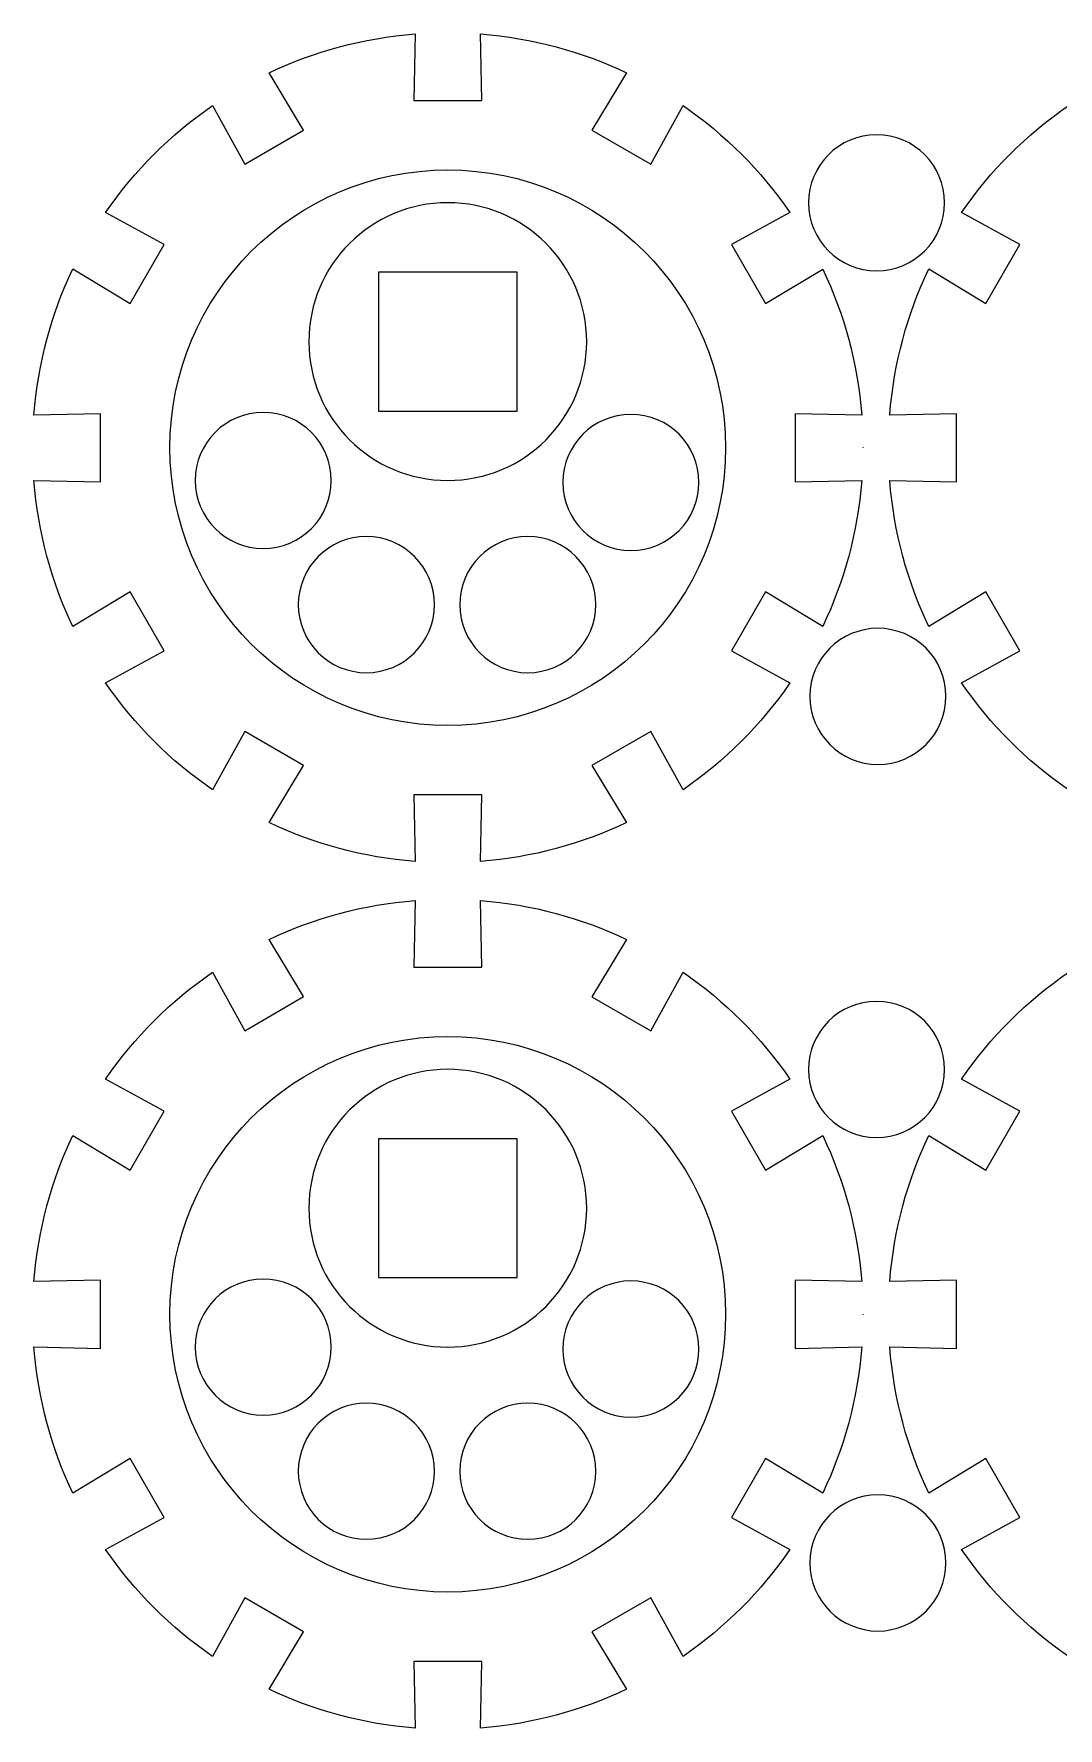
# Model space of a CAD drawing. Header units: centimetres. Extents: x -226 to -75, y 0 to 222.
# Drawn here: x -211.29 to -207.61, y 8.6 to 14.7 of the extents above; entities that cross this region are included whole.
import ezdxf

# ---------------------------------------------------------------- set-up
doc = ezdxf.new("R2010")
doc.units = ezdxf.units.CM
doc.header["$MEASUREMENT"] = 0
doc.layers.add('layer 1', color=7, linetype='Continuous')

msp = doc.modelspace()

# ---------------------------------------------------------------- linework, layer by layer
at = {"layer": 'layer 1', "color": 1, "lineweight": 9}
for points, knots in [([(-208.78344, 12.47639), (-208.78344, 12.47639), (-208.66092, 12.68855), (-208.66092, 12.68855), (-208.66092, 12.68855), (-208.66092, 12.68855), (-208.45504, 12.56395), (-208.45504, 12.56395), (-208.45504, 12.56395), (-208.37799, 12.72534), (-208.32938, 12.90275), (-208.31481, 13.08976), (-208.31481, 13.08976), (-208.31481, 13.08976), (-208.55477, 13.08486), (-208.55477, 13.08486), (-208.55477, 13.08486), (-208.55477, 13.08486), (-208.55477, 13.32986), (-208.55477, 13.32986), (-208.55477, 13.32986), (-208.55477, 13.32986), (-208.31481, 13.32492), (-208.31481, 13.32492), (-208.31481, 13.32492), (-208.32935, 13.51193), (-208.37796, 13.68934), (-208.455, 13.8507), (-208.455, 13.8507), (-208.455, 13.8507), (-208.66096, 13.72621), (-208.66096, 13.72621), (-208.66096, 13.72621), (-208.66096, 13.72621), (-208.78348, 13.93833), (-208.78348, 13.93833), (-208.78348, 13.93833), (-208.78348, 13.93833), (-208.5729, 14.05419), (-208.5729, 14.05419), (-208.5729, 14.05419), (-208.67662, 14.20472), (-208.80711, 14.33521), (-208.95764, 14.439), (-208.95764, 14.439), (-208.95764, 14.439), (-209.0736, 14.22842), (-209.0736, 14.22842), (-209.0736, 14.22842), (-209.0736, 14.22842), (-209.28576, 14.35094), (-209.28576, 14.35094), (-209.28576, 14.35094), (-209.28576, 14.35094), (-209.16112, 14.55689), (-209.16112, 14.55689), (-209.16112, 14.55689), (-209.32249, 14.63391), (-209.49993, 14.68255), (-209.6869, 14.69716), (-209.6869, 14.69716), (-209.6869, 14.69716), (-209.68204, 14.45716), (-209.68204, 14.45716), (-209.68204, 14.45716), (-209.68204, 14.45716), (-209.92704, 14.45716), (-209.92704, 14.45716), (-209.92704, 14.45716), (-209.92704, 14.45716), (-209.92214, 14.69716), (-209.92214, 14.69716), (-209.92214, 14.69716), (-210.10914, 14.68255), (-210.28652, 14.63398), (-210.44788, 14.55689), (-210.44788, 14.55689), (-210.44788, 14.55689), (-210.32335, 14.35101), (-210.32335, 14.35101), (-210.32335, 14.35101), (-210.32335, 14.35101), (-210.53555, 14.22849), (-210.53555, 14.22849), (-210.53555, 14.22849), (-210.53555, 14.22849), (-210.6514, 14.439), (-210.6514, 14.439), (-210.6514, 14.439), (-210.80193, 14.33528), (-210.93246, 14.20479), (-211.03614, 14.05426), (-211.03614, 14.05426), (-211.03614, 14.05426), (-210.82571, 13.93833), (-210.82571, 13.93833), (-210.82571, 13.93833), (-210.82571, 13.93833), (-210.94816, 13.72621), (-210.94816, 13.72621), (-210.94816, 13.72621), (-210.94816, 13.72621), (-211.15404, 13.85077), (-211.15404, 13.85077), (-211.15404, 13.85077), (-211.23115, 13.68941), (-211.27977, 13.51197), (-211.29434, 13.32499), (-211.29434, 13.32499), (-211.29434, 13.32499), (-211.05441, 13.32986), (-211.05441, 13.32986), (-211.05441, 13.32986), (-211.05441, 13.32986), (-211.05438, 13.08486), (-211.05438, 13.08486), (-211.05438, 13.08486), (-211.05438, 13.08486), (-211.29434, 13.08983), (-211.29434, 13.08983), (-211.29434, 13.08983), (-211.27977, 12.90282), (-211.23115, 12.72541), (-211.15407, 12.56402), (-211.15407, 12.56402), (-211.15407, 12.56402), (-210.94823, 12.68855), (-210.94823, 12.68855), (-210.94823, 12.68855), (-210.94823, 12.68855), (-210.82571, 12.47639), (-210.82571, 12.47639), (-210.82571, 12.47639), (-210.82571, 12.47639), (-211.03617, 12.36057), (-211.03617, 12.36057), (-211.03617, 12.36057), (-210.93246, 12.21), (-210.80196, 12.07944), (-210.6514, 11.97576), (-210.6514, 11.97576), (-210.6514, 11.97576), (-210.53558, 12.18616), (-210.53558, 12.18616), (-210.53558, 12.18616), (-210.53558, 12.18616), (-210.32339, 12.06374), (-210.32339, 12.06374), (-210.32339, 12.06374), (-210.32339, 12.06374), (-210.44795, 11.85786), (-210.44795, 11.85786), (-210.44795, 11.85786), (-210.28656, 11.78082), (-210.10914, 11.73217), (-209.92214, 11.71763), (-209.92214, 11.71763), (-209.92214, 11.71763), (-209.92704, 11.95756), (-209.92704, 11.95756), (-209.92704, 11.95756), (-209.92704, 11.95756), (-209.68204, 11.95756), (-209.68204, 11.95756), (-209.68204, 11.95756), (-209.68204, 11.95756), (-209.68694, 11.71763), (-209.68694, 11.71763), (-209.68694, 11.71763), (-209.5, 11.73217), (-209.32256, 11.78082), (-209.1612, 11.85786), (-209.1612, 11.85786), (-209.1612, 11.85786), (-209.28573, 12.06374), (-209.28573, 12.06374), (-209.28573, 12.06374), (-209.28573, 12.06374), (-209.07357, 12.18623), (-209.07357, 12.18623), (-209.07357, 12.18623), (-209.07357, 12.18623), (-208.95771, 11.97576), (-208.95771, 11.97576), (-208.95771, 11.97576), (-208.80718, 12.07944), (-208.67669, 12.21), (-208.57297, 12.3605), (-208.57297, 12.3605), (-208.57297, 12.3605), (-208.78344, 12.47639), (-208.78344, 12.47639)], [0, 0, 0, 0, 0.0204082, 0.0204082, 0.0204082, 0.0204082, 0.0408163, 0.0408163, 0.0408163, 0.0408163, 0.0612245, 0.0612245, 0.0612245, 0.0612245, 0.0816327, 0.0816327, 0.0816327, 0.0816327, 0.1020408, 0.1020408, 0.1020408, 0.1020408, 0.122449, 0.122449, 0.122449, 0.122449, 0.1428571, 0.1428571, 0.1428571, 0.1428571, 0.1632653, 0.1632653, 0.1632653, 0.1632653, 0.1836735, 0.1836735, 0.1836735, 0.1836735, 0.2040816, 0.2040816, 0.2040816, 0.2040816, 0.2244898, 0.2244898, 0.2244898, 0.2244898, 0.244898, 0.244898, 0.244898, 0.244898, 0.2653061, 0.2653061, 0.2653061, 0.2653061, 0.2857143, 0.2857143, 0.2857143, 0.2857143, 0.3061224, 0.3061224, 0.3061224, 0.3061224, 0.3265306, 0.3265306, 0.3265306, 0.3265306, 0.3469388, 0.3469388, 0.3469388, 0.3469388, 0.3673469, 0.3673469, 0.3673469, 0.3673469, 0.3877551, 0.3877551, 0.3877551, 0.3877551, 0.4081633, 0.4081633, 0.4081633, 0.4081633, 0.4285714, 0.4285714, 0.4285714, 0.4285714, 0.4489796, 0.4489796, 0.4489796, 0.4489796, 0.4693878, 0.4693878, 0.4693878, 0.4693878, 0.4897959, 0.4897959, 0.4897959, 0.4897959, 0.5102041, 0.5102041, 0.5102041, 0.5102041, 0.5306122, 0.5306122, 0.5306122, 0.5306122, 0.5510204, 0.5510204, 0.5510204, 0.5510204, 0.5714286, 0.5714286, 0.5714286, 0.5714286, 0.5918367, 0.5918367, 0.5918367, 0.5918367, 0.6122449, 0.6122449, 0.6122449, 0.6122449, 0.6326531, 0.6326531, 0.6326531, 0.6326531, 0.6530612, 0.6530612, 0.6530612, 0.6530612, 0.6734694, 0.6734694, 0.6734694, 0.6734694, 0.6938776, 0.6938776, 0.6938776, 0.6938776, 0.7142857, 0.7142857, 0.7142857, 0.7142857, 0.7346939, 0.7346939, 0.7346939, 0.7346939, 0.755102, 0.755102, 0.755102, 0.755102, 0.7755102, 0.7755102, 0.7755102, 0.7755102, 0.7959184, 0.7959184, 0.7959184, 0.7959184, 0.8163265, 0.8163265, 0.8163265, 0.8163265, 0.8367347, 0.8367347, 0.8367347, 0.8367347, 0.8571429, 0.8571429, 0.8571429, 0.8571429, 0.877551, 0.877551, 0.877551, 0.877551, 0.8979592, 0.8979592, 0.8979592, 0.8979592, 0.9183673, 0.9183673, 0.9183673, 0.9183673, 0.9387755, 0.9387755, 0.9387755, 0.9387755, 0.9591837, 0.9591837, 0.9591837, 0.9591837, 1, 1, 1, 1]), ([(-205.7027, 12.47639), (-205.7027, 12.47639), (-205.58018, 12.68855), (-205.58018, 12.68855), (-205.58018, 12.68855), (-205.58018, 12.68855), (-205.3743, 12.56395), (-205.3743, 12.56395), (-205.3743, 12.56395), (-205.29725, 12.72534), (-205.24864, 12.90275), (-205.23407, 13.08976), (-205.23407, 13.08976), (-205.23407, 13.08976), (-205.47403, 13.08486), (-205.47403, 13.08486), (-205.47403, 13.08486), (-205.47403, 13.08486), (-205.47403, 13.32986), (-205.47403, 13.32986), (-205.47403, 13.32986), (-205.47403, 13.32986), (-205.23407, 13.32492), (-205.23407, 13.32492), (-205.23407, 13.32492), (-205.2486, 13.51193), (-205.29722, 13.68934), (-205.37426, 13.8507), (-205.37426, 13.8507), (-205.37426, 13.8507), (-205.58022, 13.72621), (-205.58022, 13.72621), (-205.58022, 13.72621), (-205.58022, 13.72621), (-205.70273, 13.93833), (-205.70273, 13.93833), (-205.70273, 13.93833), (-205.70273, 13.93833), (-205.49216, 14.05419), (-205.49216, 14.05419), (-205.49216, 14.05419), (-205.59588, 14.20472), (-205.72637, 14.33521), (-205.8769, 14.439), (-205.8769, 14.439), (-205.8769, 14.439), (-205.99286, 14.22842), (-205.99286, 14.22842), (-205.99286, 14.22842), (-205.99286, 14.22842), (-206.20502, 14.35094), (-206.20502, 14.35094), (-206.20502, 14.35094), (-206.20502, 14.35094), (-206.08038, 14.55689), (-206.08038, 14.55689), (-206.08038, 14.55689), (-206.24174, 14.63391), (-206.41919, 14.68255), (-206.60616, 14.69716), (-206.60616, 14.69716), (-206.60616, 14.69716), (-206.6013, 14.45716), (-206.6013, 14.45716), (-206.6013, 14.45716), (-206.6013, 14.45716), (-206.8463, 14.45716), (-206.8463, 14.45716), (-206.8463, 14.45716), (-206.8463, 14.45716), (-206.8414, 14.69716), (-206.8414, 14.69716), (-206.8414, 14.69716), (-207.0284, 14.68255), (-207.20578, 14.63398), (-207.36714, 14.55689), (-207.36714, 14.55689), (-207.36714, 14.55689), (-207.24261, 14.35101), (-207.24261, 14.35101), (-207.24261, 14.35101), (-207.24261, 14.35101), (-207.45481, 14.22849), (-207.45481, 14.22849), (-207.45481, 14.22849), (-207.45481, 14.22849), (-207.57066, 14.439), (-207.57066, 14.439), (-207.57066, 14.439), (-207.72119, 14.33528), (-207.85172, 14.20479), (-207.9554, 14.05426), (-207.9554, 14.05426), (-207.9554, 14.05426), (-207.74497, 13.93833), (-207.74497, 13.93833), (-207.74497, 13.93833), (-207.74497, 13.93833), (-207.86741, 13.72621), (-207.86741, 13.72621), (-207.86741, 13.72621), (-207.86741, 13.72621), (-208.0733, 13.85077), (-208.0733, 13.85077), (-208.0733, 13.85077), (-208.15041, 13.68941), (-208.19903, 13.51197), (-208.2136, 13.32499), (-208.2136, 13.32499), (-208.2136, 13.32499), (-207.97367, 13.32986), (-207.97367, 13.32986), (-207.97367, 13.32986), (-207.97367, 13.32986), (-207.97364, 13.08486), (-207.97364, 13.08486), (-207.97364, 13.08486), (-207.97364, 13.08486), (-208.2136, 13.08983), (-208.2136, 13.08983), (-208.2136, 13.08983), (-208.19903, 12.90282), (-208.15041, 12.72541), (-208.07333, 12.56402), (-208.07333, 12.56402), (-208.07333, 12.56402), (-207.86749, 12.68855), (-207.86749, 12.68855), (-207.86749, 12.68855), (-207.86749, 12.68855), (-207.74497, 12.47639), (-207.74497, 12.47639), (-207.74497, 12.47639), (-207.74497, 12.47639), (-207.95543, 12.36057), (-207.95543, 12.36057), (-207.95543, 12.36057), (-207.85172, 12.21), (-207.72122, 12.07944), (-207.57066, 11.97576), (-207.57066, 11.97576), (-207.57066, 11.97576), (-207.45484, 12.18616), (-207.45484, 12.18616), (-207.45484, 12.18616), (-207.45484, 12.18616), (-207.24265, 12.06374), (-207.24265, 12.06374), (-207.24265, 12.06374), (-207.24265, 12.06374), (-207.36721, 11.85786), (-207.36721, 11.85786), (-207.36721, 11.85786), (-207.20582, 11.78082), (-207.0284, 11.73217), (-206.8414, 11.71763), (-206.8414, 11.71763), (-206.8414, 11.71763), (-206.8463, 11.95756), (-206.8463, 11.95756), (-206.8463, 11.95756), (-206.8463, 11.95756), (-206.6013, 11.95756), (-206.6013, 11.95756), (-206.6013, 11.95756), (-206.6013, 11.95756), (-206.6062, 11.71763), (-206.6062, 11.71763), (-206.6062, 11.71763), (-206.41926, 11.73217), (-206.24181, 11.78082), (-206.08045, 11.85786), (-206.08045, 11.85786), (-206.08045, 11.85786), (-206.20498, 12.06374), (-206.20498, 12.06374), (-206.20498, 12.06374), (-206.20498, 12.06374), (-205.99282, 12.18623), (-205.99282, 12.18623), (-205.99282, 12.18623), (-205.99282, 12.18623), (-205.87697, 11.97576), (-205.87697, 11.97576), (-205.87697, 11.97576), (-205.72644, 12.07944), (-205.59595, 12.21), (-205.49223, 12.3605), (-205.49223, 12.3605), (-205.49223, 12.3605), (-205.7027, 12.47639), (-205.7027, 12.47639)], [0, 0, 0, 0, 0.0204082, 0.0204082, 0.0204082, 0.0204082, 0.0408163, 0.0408163, 0.0408163, 0.0408163, 0.0612245, 0.0612245, 0.0612245, 0.0612245, 0.0816327, 0.0816327, 0.0816327, 0.0816327, 0.1020408, 0.1020408, 0.1020408, 0.1020408, 0.122449, 0.122449, 0.122449, 0.122449, 0.1428571, 0.1428571, 0.1428571, 0.1428571, 0.1632653, 0.1632653, 0.1632653, 0.1632653, 0.1836735, 0.1836735, 0.1836735, 0.1836735, 0.2040816, 0.2040816, 0.2040816, 0.2040816, 0.2244898, 0.2244898, 0.2244898, 0.2244898, 0.244898, 0.244898, 0.244898, 0.244898, 0.2653061, 0.2653061, 0.2653061, 0.2653061, 0.2857143, 0.2857143, 0.2857143, 0.2857143, 0.3061224, 0.3061224, 0.3061224, 0.3061224, 0.3265306, 0.3265306, 0.3265306, 0.3265306, 0.3469388, 0.3469388, 0.3469388, 0.3469388, 0.3673469, 0.3673469, 0.3673469, 0.3673469, 0.3877551, 0.3877551, 0.3877551, 0.3877551, 0.4081633, 0.4081633, 0.4081633, 0.4081633, 0.4285714, 0.4285714, 0.4285714, 0.4285714, 0.4489796, 0.4489796, 0.4489796, 0.4489796, 0.4693878, 0.4693878, 0.4693878, 0.4693878, 0.4897959, 0.4897959, 0.4897959, 0.4897959, 0.5102041, 0.5102041, 0.5102041, 0.5102041, 0.5306122, 0.5306122, 0.5306122, 0.5306122, 0.5510204, 0.5510204, 0.5510204, 0.5510204, 0.5714286, 0.5714286, 0.5714286, 0.5714286, 0.5918367, 0.5918367, 0.5918367, 0.5918367, 0.6122449, 0.6122449, 0.6122449, 0.6122449, 0.6326531, 0.6326531, 0.6326531, 0.6326531, 0.6530612, 0.6530612, 0.6530612, 0.6530612, 0.6734694, 0.6734694, 0.6734694, 0.6734694, 0.6938776, 0.6938776, 0.6938776, 0.6938776, 0.7142857, 0.7142857, 0.7142857, 0.7142857, 0.7346939, 0.7346939, 0.7346939, 0.7346939, 0.755102, 0.755102, 0.755102, 0.755102, 0.7755102, 0.7755102, 0.7755102, 0.7755102, 0.7959184, 0.7959184, 0.7959184, 0.7959184, 0.8163265, 0.8163265, 0.8163265, 0.8163265, 0.8367347, 0.8367347, 0.8367347, 0.8367347, 0.8571429, 0.8571429, 0.8571429, 0.8571429, 0.877551, 0.877551, 0.877551, 0.877551, 0.8979592, 0.8979592, 0.8979592, 0.8979592, 0.9183673, 0.9183673, 0.9183673, 0.9183673, 0.9387755, 0.9387755, 0.9387755, 0.9387755, 0.9591837, 0.9591837, 0.9591837, 0.9591837, 1, 1, 1, 1]), ([(-208.26109, 13.84402), (-208.39617, 13.84402), (-208.5061, 13.95398), (-208.5061, 14.08903), (-208.5061, 14.08903), (-208.5061, 14.22414), (-208.39617, 14.33407), (-208.26109, 14.33407), (-208.26109, 14.33407), (-208.12601, 14.33407), (-208.01612, 14.22414), (-208.01612, 14.08903), (-208.01612, 14.08903), (-208.01612, 13.95398), (-208.12601, 13.84402), (-208.26109, 13.84402)], [0, 0, 0, 0, 0.2, 0.2, 0.2, 0.2, 0.4, 0.4, 0.4, 0.4, 0.6, 0.6, 0.6, 0.6, 1, 1, 1, 1]), ([(-209.80457, 14.20741), (-210.35684, 14.20741), (-210.80459, 13.7597), (-210.80459, 13.20743), (-210.80459, 13.20743), (-210.80459, 12.65512), (-210.35684, 12.20741), (-209.80457, 12.20741), (-209.80457, 12.20741), (-209.25229, 12.20741), (-208.80455, 12.65512), (-208.80455, 13.20743), (-208.80455, 13.20743), (-208.80455, 13.7597), (-209.25229, 14.20741), (-209.80457, 14.20741)], [0, 0, 0, 0, 0.2, 0.2, 0.2, 0.2, 0.4, 0.4, 0.4, 0.4, 0.6, 0.6, 0.6, 0.6, 1, 1, 1, 1]), ([(-209.80453, 14.08945), (-209.52841, 14.08945), (-209.30454, 13.86558), (-209.30454, 13.58942), (-209.30454, 13.58942), (-209.30454, 13.31334), (-209.52841, 13.08947), (-209.80453, 13.08947), (-209.80453, 13.08947), (-210.08069, 13.08947), (-210.30456, 13.31334), (-210.30456, 13.58942), (-210.30456, 13.58942), (-210.30456, 13.86558), (-210.08069, 14.08945), (-209.80453, 14.08945)], [0, 0, 0, 0, 0.2, 0.2, 0.2, 0.2, 0.4, 0.4, 0.4, 0.4, 0.6, 0.6, 0.6, 0.6, 1, 1, 1, 1]), ([(-210.46871, 12.84446), (-210.60379, 12.84446), (-210.71372, 12.95435), (-210.71372, 13.08947), (-210.71372, 13.08947), (-210.71372, 13.22451), (-210.60379, 13.3345), (-210.46871, 13.3345), (-210.46871, 13.3345), (-210.33363, 13.3345), (-210.22374, 13.22451), (-210.22374, 13.08947), (-210.22374, 13.08947), (-210.22374, 12.95435), (-210.33363, 12.84446), (-210.46871, 12.84446)], [0, 0, 0, 0, 0.2, 0.2, 0.2, 0.2, 0.4, 0.4, 0.4, 0.4, 0.6, 0.6, 0.6, 0.6, 1, 1, 1, 1]), ([(-209.14538, 12.83743), (-209.28046, 12.83743), (-209.39038, 12.94732), (-209.39038, 13.08237), (-209.39038, 13.08237), (-209.39038, 13.21748), (-209.28046, 13.32741), (-209.14538, 13.32741), (-209.14538, 13.32741), (-209.0103, 13.32741), (-208.90041, 13.21748), (-208.90041, 13.08237), (-208.90041, 13.08237), (-208.90041, 12.94732), (-209.0103, 12.83743), (-209.14538, 12.83743)], [0, 0, 0, 0, 0.2, 0.2, 0.2, 0.2, 0.4, 0.4, 0.4, 0.4, 0.6, 0.6, 0.6, 0.6, 1, 1, 1, 1]), ([(-208.30977, 13.20668), (-208.30977, 13.20668), (-208.30977, 13.20738), (-208.30977, 13.20738), (-208.30977, 13.20738), (-208.30977, 13.20738), (-208.30977, 13.20806), (-208.30977, 13.20806), (-208.30977, 13.20806), (-208.30977, 13.20806), (-208.30977, 13.20668), (-208.30977, 13.20668)], [0, 0, 0, 0, 0.25, 0.25, 0.25, 0.25, 0.5, 0.5, 0.5, 0.5, 1, 1, 1, 1]), ([(-210.09757, 12.39736), (-210.23269, 12.39736), (-210.34258, 12.50725), (-210.34258, 12.64236), (-210.34258, 12.64236), (-210.34258, 12.77741), (-210.23269, 12.8874), (-210.09757, 12.8874), (-210.09757, 12.8874), (-209.96253, 12.8874), (-209.8526, 12.77741), (-209.8526, 12.64236), (-209.8526, 12.64236), (-209.8526, 12.50725), (-209.96253, 12.39736), (-210.09757, 12.39736)], [0, 0, 0, 0, 0.2, 0.2, 0.2, 0.2, 0.4, 0.4, 0.4, 0.4, 0.6, 0.6, 0.6, 0.6, 1, 1, 1, 1]), ([(-209.51652, 12.39736), (-209.65164, 12.39736), (-209.76153, 12.50725), (-209.76153, 12.64236), (-209.76153, 12.64236), (-209.76153, 12.77741), (-209.65164, 12.8874), (-209.51652, 12.8874), (-209.51652, 12.8874), (-209.38148, 12.8874), (-209.27155, 12.77741), (-209.27155, 12.64236), (-209.27155, 12.64236), (-209.27155, 12.50725), (-209.38148, 12.39736), (-209.51652, 12.39736)], [0, 0, 0, 0, 0.2, 0.2, 0.2, 0.2, 0.4, 0.4, 0.4, 0.4, 0.6, 0.6, 0.6, 0.6, 1, 1, 1, 1]), ([(-208.25637, 12.06718), (-208.39149, 12.06718), (-208.50138, 12.17714), (-208.50138, 12.31225), (-208.50138, 12.31225), (-208.50138, 12.4473), (-208.39149, 12.55722), (-208.25637, 12.55722), (-208.25637, 12.55722), (-208.12129, 12.55722), (-208.01137, 12.4473), (-208.01137, 12.31225), (-208.01137, 12.31225), (-208.01137, 12.17714), (-208.12129, 12.06718), (-208.25637, 12.06718)], [0, 0, 0, 0, 0.2, 0.2, 0.2, 0.2, 0.4, 0.4, 0.4, 0.4, 0.6, 0.6, 0.6, 0.6, 1, 1, 1, 1]), ([(-208.78344, 9.35644), (-208.78344, 9.35644), (-208.66092, 9.5686), (-208.66092, 9.5686), (-208.66092, 9.5686), (-208.66092, 9.5686), (-208.45504, 9.444), (-208.45504, 9.444), (-208.45504, 9.444), (-208.37799, 9.60539), (-208.32938, 9.78281), (-208.31481, 9.96981), (-208.31481, 9.96981), (-208.31481, 9.96981), (-208.55477, 9.96491), (-208.55477, 9.96491), (-208.55477, 9.96491), (-208.55477, 9.96491), (-208.55477, 10.20991), (-208.55477, 10.20991), (-208.55477, 10.20991), (-208.55477, 10.20991), (-208.31481, 10.20497), (-208.31481, 10.20497), (-208.31481, 10.20497), (-208.32935, 10.39198), (-208.37796, 10.56939), (-208.455, 10.73075), (-208.455, 10.73075), (-208.455, 10.73075), (-208.66096, 10.60626), (-208.66096, 10.60626), (-208.66096, 10.60626), (-208.66096, 10.60626), (-208.78348, 10.81838), (-208.78348, 10.81838), (-208.78348, 10.81838), (-208.78348, 10.81838), (-208.5729, 10.93424), (-208.5729, 10.93424), (-208.5729, 10.93424), (-208.67662, 11.08477), (-208.80711, 11.21526), (-208.95764, 11.31905), (-208.95764, 11.31905), (-208.95764, 11.31905), (-209.0736, 11.10847), (-209.0736, 11.10847), (-209.0736, 11.10847), (-209.0736, 11.10847), (-209.28576, 11.23099), (-209.28576, 11.23099), (-209.28576, 11.23099), (-209.28576, 11.23099), (-209.16112, 11.43694), (-209.16112, 11.43694), (-209.16112, 11.43694), (-209.32249, 11.51396), (-209.49993, 11.5626), (-209.6869, 11.57721), (-209.6869, 11.57721), (-209.6869, 11.57721), (-209.68204, 11.33721), (-209.68204, 11.33721), (-209.68204, 11.33721), (-209.68204, 11.33721), (-209.92704, 11.33721), (-209.92704, 11.33721), (-209.92704, 11.33721), (-209.92704, 11.33721), (-209.92214, 11.57721), (-209.92214, 11.57721), (-209.92214, 11.57721), (-210.10914, 11.5626), (-210.28652, 11.51403), (-210.44788, 11.43694), (-210.44788, 11.43694), (-210.44788, 11.43694), (-210.32335, 11.23106), (-210.32335, 11.23106), (-210.32335, 11.23106), (-210.32335, 11.23106), (-210.53555, 11.10854), (-210.53555, 11.10854), (-210.53555, 11.10854), (-210.53555, 11.10854), (-210.6514, 11.31905), (-210.6514, 11.31905), (-210.6514, 11.31905), (-210.80193, 11.21533), (-210.93246, 11.08484), (-211.03614, 10.93431), (-211.03614, 10.93431), (-211.03614, 10.93431), (-210.82571, 10.81838), (-210.82571, 10.81838), (-210.82571, 10.81838), (-210.82571, 10.81838), (-210.94816, 10.60626), (-210.94816, 10.60626), (-210.94816, 10.60626), (-210.94816, 10.60626), (-211.15404, 10.73082), (-211.15404, 10.73082), (-211.15404, 10.73082), (-211.23115, 10.56946), (-211.27977, 10.39202), (-211.29434, 10.20504), (-211.29434, 10.20504), (-211.29434, 10.20504), (-211.05441, 10.20991), (-211.05441, 10.20991), (-211.05441, 10.20991), (-211.05441, 10.20991), (-211.05438, 9.96491), (-211.05438, 9.96491), (-211.05438, 9.96491), (-211.05438, 9.96491), (-211.29434, 9.96988), (-211.29434, 9.96988), (-211.29434, 9.96988), (-211.27977, 9.78288), (-211.23115, 9.60546), (-211.15407, 9.44407), (-211.15407, 9.44407), (-211.15407, 9.44407), (-210.94823, 9.5686), (-210.94823, 9.5686), (-210.94823, 9.5686), (-210.94823, 9.5686), (-210.82571, 9.35644), (-210.82571, 9.35644), (-210.82571, 9.35644), (-210.82571, 9.35644), (-211.03617, 9.24062), (-211.03617, 9.24062), (-211.03617, 9.24062), (-210.93246, 9.09006), (-210.80196, 8.95949), (-210.6514, 8.85581), (-210.6514, 8.85581), (-210.6514, 8.85581), (-210.53558, 9.06621), (-210.53558, 9.06621), (-210.53558, 9.06621), (-210.53558, 9.06621), (-210.32339, 8.94379), (-210.32339, 8.94379), (-210.32339, 8.94379), (-210.32339, 8.94379), (-210.44795, 8.73791), (-210.44795, 8.73791), (-210.44795, 8.73791), (-210.28656, 8.66087), (-210.10914, 8.61222), (-209.92214, 8.59768), (-209.92214, 8.59768), (-209.92214, 8.59768), (-209.92704, 8.83761), (-209.92704, 8.83761), (-209.92704, 8.83761), (-209.92704, 8.83761), (-209.68204, 8.83761), (-209.68204, 8.83761), (-209.68204, 8.83761), (-209.68204, 8.83761), (-209.68694, 8.59768), (-209.68694, 8.59768), (-209.68694, 8.59768), (-209.5, 8.61222), (-209.32256, 8.66087), (-209.1612, 8.73791), (-209.1612, 8.73791), (-209.1612, 8.73791), (-209.28573, 8.94379), (-209.28573, 8.94379), (-209.28573, 8.94379), (-209.28573, 8.94379), (-209.07357, 9.06628), (-209.07357, 9.06628), (-209.07357, 9.06628), (-209.07357, 9.06628), (-208.95771, 8.85581), (-208.95771, 8.85581), (-208.95771, 8.85581), (-208.80718, 8.95949), (-208.67669, 9.09006), (-208.57297, 9.24055), (-208.57297, 9.24055), (-208.57297, 9.24055), (-208.78344, 9.35644), (-208.78344, 9.35644)], [0, 0, 0, 0, 0.0204082, 0.0204082, 0.0204082, 0.0204082, 0.0408163, 0.0408163, 0.0408163, 0.0408163, 0.0612245, 0.0612245, 0.0612245, 0.0612245, 0.0816327, 0.0816327, 0.0816327, 0.0816327, 0.1020408, 0.1020408, 0.1020408, 0.1020408, 0.122449, 0.122449, 0.122449, 0.122449, 0.1428571, 0.1428571, 0.1428571, 0.1428571, 0.1632653, 0.1632653, 0.1632653, 0.1632653, 0.1836735, 0.1836735, 0.1836735, 0.1836735, 0.2040816, 0.2040816, 0.2040816, 0.2040816, 0.2244898, 0.2244898, 0.2244898, 0.2244898, 0.244898, 0.244898, 0.244898, 0.244898, 0.2653061, 0.2653061, 0.2653061, 0.2653061, 0.2857143, 0.2857143, 0.2857143, 0.2857143, 0.3061224, 0.3061224, 0.3061224, 0.3061224, 0.3265306, 0.3265306, 0.3265306, 0.3265306, 0.3469388, 0.3469388, 0.3469388, 0.3469388, 0.3673469, 0.3673469, 0.3673469, 0.3673469, 0.3877551, 0.3877551, 0.3877551, 0.3877551, 0.4081633, 0.4081633, 0.4081633, 0.4081633, 0.4285714, 0.4285714, 0.4285714, 0.4285714, 0.4489796, 0.4489796, 0.4489796, 0.4489796, 0.4693878, 0.4693878, 0.4693878, 0.4693878, 0.4897959, 0.4897959, 0.4897959, 0.4897959, 0.5102041, 0.5102041, 0.5102041, 0.5102041, 0.5306122, 0.5306122, 0.5306122, 0.5306122, 0.5510204, 0.5510204, 0.5510204, 0.5510204, 0.5714286, 0.5714286, 0.5714286, 0.5714286, 0.5918367, 0.5918367, 0.5918367, 0.5918367, 0.6122449, 0.6122449, 0.6122449, 0.6122449, 0.6326531, 0.6326531, 0.6326531, 0.6326531, 0.6530612, 0.6530612, 0.6530612, 0.6530612, 0.6734694, 0.6734694, 0.6734694, 0.6734694, 0.6938776, 0.6938776, 0.6938776, 0.6938776, 0.7142857, 0.7142857, 0.7142857, 0.7142857, 0.7346939, 0.7346939, 0.7346939, 0.7346939, 0.755102, 0.755102, 0.755102, 0.755102, 0.7755102, 0.7755102, 0.7755102, 0.7755102, 0.7959184, 0.7959184, 0.7959184, 0.7959184, 0.8163265, 0.8163265, 0.8163265, 0.8163265, 0.8367347, 0.8367347, 0.8367347, 0.8367347, 0.8571429, 0.8571429, 0.8571429, 0.8571429, 0.877551, 0.877551, 0.877551, 0.877551, 0.8979592, 0.8979592, 0.8979592, 0.8979592, 0.9183673, 0.9183673, 0.9183673, 0.9183673, 0.9387755, 0.9387755, 0.9387755, 0.9387755, 0.9591837, 0.9591837, 0.9591837, 0.9591837, 1, 1, 1, 1]), ([(-205.7027, 9.35644), (-205.7027, 9.35644), (-205.58018, 9.5686), (-205.58018, 9.5686), (-205.58018, 9.5686), (-205.58018, 9.5686), (-205.3743, 9.444), (-205.3743, 9.444), (-205.3743, 9.444), (-205.29725, 9.60539), (-205.24864, 9.78281), (-205.23407, 9.96981), (-205.23407, 9.96981), (-205.23407, 9.96981), (-205.47403, 9.96491), (-205.47403, 9.96491), (-205.47403, 9.96491), (-205.47403, 9.96491), (-205.47403, 10.20991), (-205.47403, 10.20991), (-205.47403, 10.20991), (-205.47403, 10.20991), (-205.23407, 10.20497), (-205.23407, 10.20497), (-205.23407, 10.20497), (-205.2486, 10.39198), (-205.29722, 10.56939), (-205.37426, 10.73075), (-205.37426, 10.73075), (-205.37426, 10.73075), (-205.58022, 10.60626), (-205.58022, 10.60626), (-205.58022, 10.60626), (-205.58022, 10.60626), (-205.70273, 10.81838), (-205.70273, 10.81838), (-205.70273, 10.81838), (-205.70273, 10.81838), (-205.49216, 10.93424), (-205.49216, 10.93424), (-205.49216, 10.93424), (-205.59588, 11.08477), (-205.72637, 11.21526), (-205.8769, 11.31905), (-205.8769, 11.31905), (-205.8769, 11.31905), (-205.99286, 11.10847), (-205.99286, 11.10847), (-205.99286, 11.10847), (-205.99286, 11.10847), (-206.20502, 11.23099), (-206.20502, 11.23099), (-206.20502, 11.23099), (-206.20502, 11.23099), (-206.08038, 11.43694), (-206.08038, 11.43694), (-206.08038, 11.43694), (-206.24174, 11.51396), (-206.41919, 11.5626), (-206.60616, 11.57721), (-206.60616, 11.57721), (-206.60616, 11.57721), (-206.6013, 11.33721), (-206.6013, 11.33721), (-206.6013, 11.33721), (-206.6013, 11.33721), (-206.8463, 11.33721), (-206.8463, 11.33721), (-206.8463, 11.33721), (-206.8463, 11.33721), (-206.8414, 11.57721), (-206.8414, 11.57721), (-206.8414, 11.57721), (-207.0284, 11.5626), (-207.20578, 11.51403), (-207.36714, 11.43694), (-207.36714, 11.43694), (-207.36714, 11.43694), (-207.24261, 11.23106), (-207.24261, 11.23106), (-207.24261, 11.23106), (-207.24261, 11.23106), (-207.45481, 11.10854), (-207.45481, 11.10854), (-207.45481, 11.10854), (-207.45481, 11.10854), (-207.57066, 11.31905), (-207.57066, 11.31905), (-207.57066, 11.31905), (-207.72119, 11.21533), (-207.85172, 11.08484), (-207.9554, 10.93431), (-207.9554, 10.93431), (-207.9554, 10.93431), (-207.74497, 10.81838), (-207.74497, 10.81838), (-207.74497, 10.81838), (-207.74497, 10.81838), (-207.86741, 10.60626), (-207.86741, 10.60626), (-207.86741, 10.60626), (-207.86741, 10.60626), (-208.0733, 10.73082), (-208.0733, 10.73082), (-208.0733, 10.73082), (-208.15041, 10.56946), (-208.19903, 10.39202), (-208.2136, 10.20504), (-208.2136, 10.20504), (-208.2136, 10.20504), (-207.97367, 10.20991), (-207.97367, 10.20991), (-207.97367, 10.20991), (-207.97367, 10.20991), (-207.97364, 9.96491), (-207.97364, 9.96491), (-207.97364, 9.96491), (-207.97364, 9.96491), (-208.2136, 9.96988), (-208.2136, 9.96988), (-208.2136, 9.96988), (-208.19903, 9.78288), (-208.15041, 9.60546), (-208.07333, 9.44407), (-208.07333, 9.44407), (-208.07333, 9.44407), (-207.86749, 9.5686), (-207.86749, 9.5686), (-207.86749, 9.5686), (-207.86749, 9.5686), (-207.74497, 9.35644), (-207.74497, 9.35644), (-207.74497, 9.35644), (-207.74497, 9.35644), (-207.95543, 9.24062), (-207.95543, 9.24062), (-207.95543, 9.24062), (-207.85172, 9.09006), (-207.72122, 8.95949), (-207.57066, 8.85581), (-207.57066, 8.85581), (-207.57066, 8.85581), (-207.45484, 9.06621), (-207.45484, 9.06621), (-207.45484, 9.06621), (-207.45484, 9.06621), (-207.24265, 8.94379), (-207.24265, 8.94379), (-207.24265, 8.94379), (-207.24265, 8.94379), (-207.36721, 8.73791), (-207.36721, 8.73791), (-207.36721, 8.73791), (-207.20582, 8.66087), (-207.0284, 8.61222), (-206.8414, 8.59768), (-206.8414, 8.59768), (-206.8414, 8.59768), (-206.8463, 8.83761), (-206.8463, 8.83761), (-206.8463, 8.83761), (-206.8463, 8.83761), (-206.6013, 8.83761), (-206.6013, 8.83761), (-206.6013, 8.83761), (-206.6013, 8.83761), (-206.6062, 8.59768), (-206.6062, 8.59768), (-206.6062, 8.59768), (-206.41926, 8.61222), (-206.24181, 8.66087), (-206.08045, 8.73791), (-206.08045, 8.73791), (-206.08045, 8.73791), (-206.20498, 8.94379), (-206.20498, 8.94379), (-206.20498, 8.94379), (-206.20498, 8.94379), (-205.99282, 9.06628), (-205.99282, 9.06628), (-205.99282, 9.06628), (-205.99282, 9.06628), (-205.87697, 8.85581), (-205.87697, 8.85581), (-205.87697, 8.85581), (-205.72644, 8.95949), (-205.59595, 9.09006), (-205.49223, 9.24055), (-205.49223, 9.24055), (-205.49223, 9.24055), (-205.7027, 9.35644), (-205.7027, 9.35644)], [0, 0, 0, 0, 0.0204082, 0.0204082, 0.0204082, 0.0204082, 0.0408163, 0.0408163, 0.0408163, 0.0408163, 0.0612245, 0.0612245, 0.0612245, 0.0612245, 0.0816327, 0.0816327, 0.0816327, 0.0816327, 0.1020408, 0.1020408, 0.1020408, 0.1020408, 0.122449, 0.122449, 0.122449, 0.122449, 0.1428571, 0.1428571, 0.1428571, 0.1428571, 0.1632653, 0.1632653, 0.1632653, 0.1632653, 0.1836735, 0.1836735, 0.1836735, 0.1836735, 0.2040816, 0.2040816, 0.2040816, 0.2040816, 0.2244898, 0.2244898, 0.2244898, 0.2244898, 0.244898, 0.244898, 0.244898, 0.244898, 0.2653061, 0.2653061, 0.2653061, 0.2653061, 0.2857143, 0.2857143, 0.2857143, 0.2857143, 0.3061224, 0.3061224, 0.3061224, 0.3061224, 0.3265306, 0.3265306, 0.3265306, 0.3265306, 0.3469388, 0.3469388, 0.3469388, 0.3469388, 0.3673469, 0.3673469, 0.3673469, 0.3673469, 0.3877551, 0.3877551, 0.3877551, 0.3877551, 0.4081633, 0.4081633, 0.4081633, 0.4081633, 0.4285714, 0.4285714, 0.4285714, 0.4285714, 0.4489796, 0.4489796, 0.4489796, 0.4489796, 0.4693878, 0.4693878, 0.4693878, 0.4693878, 0.4897959, 0.4897959, 0.4897959, 0.4897959, 0.5102041, 0.5102041, 0.5102041, 0.5102041, 0.5306122, 0.5306122, 0.5306122, 0.5306122, 0.5510204, 0.5510204, 0.5510204, 0.5510204, 0.5714286, 0.5714286, 0.5714286, 0.5714286, 0.5918367, 0.5918367, 0.5918367, 0.5918367, 0.6122449, 0.6122449, 0.6122449, 0.6122449, 0.6326531, 0.6326531, 0.6326531, 0.6326531, 0.6530612, 0.6530612, 0.6530612, 0.6530612, 0.6734694, 0.6734694, 0.6734694, 0.6734694, 0.6938776, 0.6938776, 0.6938776, 0.6938776, 0.7142857, 0.7142857, 0.7142857, 0.7142857, 0.7346939, 0.7346939, 0.7346939, 0.7346939, 0.755102, 0.755102, 0.755102, 0.755102, 0.7755102, 0.7755102, 0.7755102, 0.7755102, 0.7959184, 0.7959184, 0.7959184, 0.7959184, 0.8163265, 0.8163265, 0.8163265, 0.8163265, 0.8367347, 0.8367347, 0.8367347, 0.8367347, 0.8571429, 0.8571429, 0.8571429, 0.8571429, 0.877551, 0.877551, 0.877551, 0.877551, 0.8979592, 0.8979592, 0.8979592, 0.8979592, 0.9183673, 0.9183673, 0.9183673, 0.9183673, 0.9387755, 0.9387755, 0.9387755, 0.9387755, 0.9591837, 0.9591837, 0.9591837, 0.9591837, 1, 1, 1, 1]), ([(-208.26109, 10.72407), (-208.39617, 10.72407), (-208.5061, 10.83403), (-208.5061, 10.96908), (-208.5061, 10.96908), (-208.5061, 11.10419), (-208.39617, 11.21412), (-208.26109, 11.21412), (-208.26109, 11.21412), (-208.12601, 11.21412), (-208.01612, 11.10419), (-208.01612, 10.96908), (-208.01612, 10.96908), (-208.01612, 10.83403), (-208.12601, 10.72407), (-208.26109, 10.72407)], [0, 0, 0, 0, 0.2, 0.2, 0.2, 0.2, 0.4, 0.4, 0.4, 0.4, 0.6, 0.6, 0.6, 0.6, 1, 1, 1, 1]), ([(-209.80457, 11.08746), (-210.35684, 11.08746), (-210.80459, 10.63975), (-210.80459, 10.08748), (-210.80459, 10.08748), (-210.80459, 9.53517), (-210.35684, 9.08746), (-209.80457, 9.08746), (-209.80457, 9.08746), (-209.25229, 9.08746), (-208.80455, 9.53517), (-208.80455, 10.08748), (-208.80455, 10.08748), (-208.80455, 10.63975), (-209.25229, 11.08746), (-209.80457, 11.08746)], [0, 0, 0, 0, 0.2, 0.2, 0.2, 0.2, 0.4, 0.4, 0.4, 0.4, 0.6, 0.6, 0.6, 0.6, 1, 1, 1, 1]), ([(-209.80453, 10.9695), (-209.52841, 10.9695), (-209.30454, 10.74563), (-209.30454, 10.46947), (-209.30454, 10.46947), (-209.30454, 10.19339), (-209.52841, 9.96952), (-209.80453, 9.96952), (-209.80453, 9.96952), (-210.08069, 9.96952), (-210.30456, 10.19339), (-210.30456, 10.46947), (-210.30456, 10.46947), (-210.30456, 10.74563), (-210.08069, 10.9695), (-209.80453, 10.9695)], [0, 0, 0, 0, 0.2, 0.2, 0.2, 0.2, 0.4, 0.4, 0.4, 0.4, 0.6, 0.6, 0.6, 0.6, 1, 1, 1, 1]), ([(-210.46871, 9.72451), (-210.60379, 9.72451), (-210.71372, 9.8344), (-210.71372, 9.96952), (-210.71372, 9.96952), (-210.71372, 10.10456), (-210.60379, 10.21456), (-210.46871, 10.21456), (-210.46871, 10.21456), (-210.33363, 10.21456), (-210.22374, 10.10456), (-210.22374, 9.96952), (-210.22374, 9.96952), (-210.22374, 9.8344), (-210.33363, 9.72451), (-210.46871, 9.72451)], [0, 0, 0, 0, 0.2, 0.2, 0.2, 0.2, 0.4, 0.4, 0.4, 0.4, 0.6, 0.6, 0.6, 0.6, 1, 1, 1, 1]), ([(-209.14538, 9.71748), (-209.28046, 9.71748), (-209.39038, 9.82738), (-209.39038, 9.96242), (-209.39038, 9.96242), (-209.39038, 10.09753), (-209.28046, 10.20746), (-209.14538, 10.20746), (-209.14538, 10.20746), (-209.0103, 10.20746), (-208.90041, 10.09753), (-208.90041, 9.96242), (-208.90041, 9.96242), (-208.90041, 9.82738), (-209.0103, 9.71748), (-209.14538, 9.71748)], [0, 0, 0, 0, 0.2, 0.2, 0.2, 0.2, 0.4, 0.4, 0.4, 0.4, 0.6, 0.6, 0.6, 0.6, 1, 1, 1, 1]), ([(-208.30977, 10.08673), (-208.30977, 10.08673), (-208.30977, 10.08744), (-208.30977, 10.08744), (-208.30977, 10.08744), (-208.30977, 10.08744), (-208.30977, 10.08811), (-208.30977, 10.08811), (-208.30977, 10.08811), (-208.30977, 10.08811), (-208.30977, 10.08673), (-208.30977, 10.08673)], [0, 0, 0, 0, 0.25, 0.25, 0.25, 0.25, 0.5, 0.5, 0.5, 0.5, 1, 1, 1, 1]), ([(-210.09757, 9.27741), (-210.23269, 9.27741), (-210.34258, 9.3873), (-210.34258, 9.52241), (-210.34258, 9.52241), (-210.34258, 9.65746), (-210.23269, 9.76745), (-210.09757, 9.76745), (-210.09757, 9.76745), (-209.96253, 9.76745), (-209.8526, 9.65746), (-209.8526, 9.52241), (-209.8526, 9.52241), (-209.8526, 9.3873), (-209.96253, 9.27741), (-210.09757, 9.27741)], [0, 0, 0, 0, 0.2, 0.2, 0.2, 0.2, 0.4, 0.4, 0.4, 0.4, 0.6, 0.6, 0.6, 0.6, 1, 1, 1, 1]), ([(-209.51652, 9.27741), (-209.65164, 9.27741), (-209.76153, 9.3873), (-209.76153, 9.52241), (-209.76153, 9.52241), (-209.76153, 9.65746), (-209.65164, 9.76745), (-209.51652, 9.76745), (-209.51652, 9.76745), (-209.38148, 9.76745), (-209.27155, 9.65746), (-209.27155, 9.52241), (-209.27155, 9.52241), (-209.27155, 9.3873), (-209.38148, 9.27741), (-209.51652, 9.27741)], [0, 0, 0, 0, 0.2, 0.2, 0.2, 0.2, 0.4, 0.4, 0.4, 0.4, 0.6, 0.6, 0.6, 0.6, 1, 1, 1, 1]), ([(-208.25637, 8.94723), (-208.39149, 8.94723), (-208.50138, 9.05719), (-208.50138, 9.1923), (-208.50138, 9.1923), (-208.50138, 9.32735), (-208.39149, 9.43727), (-208.25637, 9.43727), (-208.25637, 9.43727), (-208.12129, 9.43727), (-208.01137, 9.32735), (-208.01137, 9.1923), (-208.01137, 9.1923), (-208.01137, 9.05719), (-208.12129, 8.94723), (-208.25637, 8.94723)], [0, 0, 0, 0, 0.2, 0.2, 0.2, 0.2, 0.4, 0.4, 0.4, 0.4, 0.6, 0.6, 0.6, 0.6, 1, 1, 1, 1])]:
    msp.add_open_spline(points, degree=3, knots=knots, dxfattribs=at)
for points in [[(-209.55456, 13.83947), (-209.55456, 13.83947), (-210.05455, 13.83947), (-210.05455, 13.83947)], [(-210.05454, 13.83947), (-210.05454, 13.83947), (-210.05454, 13.33945), (-210.05454, 13.33945)], [(-209.55456, 13.33945), (-209.55456, 13.33945), (-209.55456, 13.83948), (-209.55456, 13.83948)], [(-210.05454, 13.33945), (-210.05454, 13.33945), (-209.55455, 13.33945), (-209.55455, 13.33945)], [(-209.55456, 10.71953), (-209.55456, 10.71953), (-210.05455, 10.71953), (-210.05455, 10.71953)], [(-210.05454, 10.71953), (-210.05454, 10.71953), (-210.05454, 10.2195), (-210.05454, 10.2195)], [(-209.55456, 10.21951), (-209.55456, 10.21951), (-209.55456, 10.71953), (-209.55456, 10.71953)], [(-210.05454, 10.21951), (-210.05454, 10.21951), (-209.55455, 10.21951), (-209.55455, 10.21951)]]:
    msp.add_open_spline(points, degree=3, dxfattribs=at)

doc.saveas('drawing.dxf')
